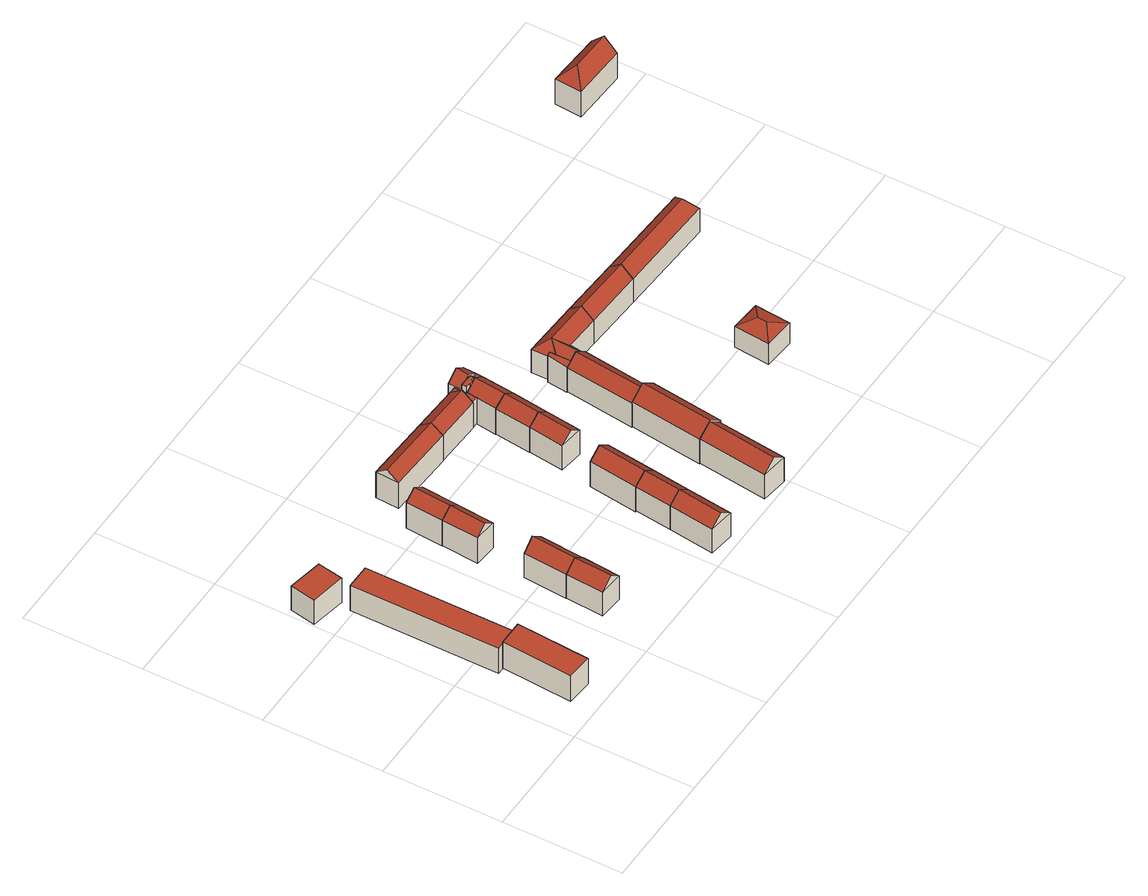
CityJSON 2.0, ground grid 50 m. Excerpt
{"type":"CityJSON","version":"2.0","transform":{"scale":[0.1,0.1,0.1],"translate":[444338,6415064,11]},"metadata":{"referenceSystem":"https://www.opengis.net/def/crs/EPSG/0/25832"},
"CityObjects":{
"building1":{"type":"Building","attributes":{"name":"Saling","function":"31001_1010","yearOfConstruction":1957,"roofType":"1000","measuredHeight":12.98,"storeysAboveGround":4},"geometry":[{"type":"Solid","lod":"2","boundaries":[[[[0,1,2,3]],[[4,5,1,0]],[[6,7,5,4]],[[3,2,7,6]],[[4,0,3,6]],[[1,5,7,2]]]],"semantics":{"surfaces":[{"type":"WallSurface"},{"type":"RoofSurface","Flaechenneigung":"90","Flaechenrichtung":"0","Flaechengroesse":"322.295426498739"},{"type":"GroundSurface"}],"values":[[0,0,0,0,1,2]]}}]},
"building2":{"type":"Building","attributes":{"name":"Saling","function":"31001_1010","yearOfConstruction":1957,"roofType":"1000","measuredHeight":12.6,"storeysAboveGround":4},"geometry":[{"type":"Solid","lod":"2","boundaries":[[[[8,9,10,11]],[[12,13,9,8]],[[14,15,13,12]],[[11,10,15,14]],[[12,8,11,14]],[[9,13,15,10]]]],"semantics":{"surfaces":[{"type":"WallSurface"},{"type":"RoofSurface","Flaechenneigung":"90","Flaechenrichtung":"0","Flaechengroesse":"646.81801200865"},{"type":"GroundSurface"}],"values":[[0,0,0,0,1,2]]}}]},
"building3":{"type":"Building","attributes":{"name":"Sievekingsallee","function":"31001_1010","yearOfConstruction":1957,"roofType":"1000","measuredHeight":12.27,"storeysAboveGround":4},"geometry":[{"type":"Solid","lod":"2","boundaries":[[[[16,17,18,19]],[[20,21,17,16]],[[22,23,21,20]],[[19,18,23,22]],[[20,16,19,22]],[[17,21,23,18]]]],"semantics":{"surfaces":[{"type":"WallSurface"},{"type":"RoofSurface","Flaechenneigung":"90","Flaechenrichtung":"0","Flaechengroesse":"164.881078001028"},{"type":"GroundSurface"}],"values":[[0,0,0,0,1,2]]}}]},
"building4":{"type":"Building","attributes":{"name":"Saling","function":"31001_1010","yearOfConstruction":1978,"roofType":"3100","measuredHeight":16.3,"storeysAboveGround":4},"geometry":[{"type":"Solid","lod":"2","boundaries":[[[[24,25,26,27]],[[28,29,25,24]],[[30,31,29,28]],[[27,26,31,30]],[[24,32,28]],[[30,33,27]],[[27,33,32,24]],[[28,32,33,30]],[[25,29,31,26]]]],"semantics":{"surfaces":[{"type":"WallSurface"},{"type":"RoofSurface","Flaechenneigung":"49.6565170938041","Flaechenrichtung":"94.4942833367131","Flaechengroesse":"108.002213093602"},{"type":"RoofSurface","Flaechenneigung":"49.6554458917428","Flaechenrichtung":"274.185987016525","Flaechengroesse":"108.003320143643"},{"type":"GroundSurface"}],"values":[[0,0,0,0,0,0,1,2,3]]}}]},
"building5":{"type":"Building","attributes":{"name":"Saling","function":"31001_1010","yearOfConstruction":1994,"roofType":"3100","measuredHeight":16.58,"storeysAboveGround":4},"geometry":[{"type":"Solid","lod":"2","boundaries":[[[[34,35,36,37]],[[38,39,35,34]],[[40,41,39,38]],[[37,36,41,40]],[[34,42,38]],[[40,33,37]],[[37,33,42,34]],[[38,42,33,40]],[[35,39,41,36]]]],"semantics":{"surfaces":[{"type":"WallSurface"},{"type":"RoofSurface","Flaechenneigung":"49.2901648306681","Flaechenrichtung":"274.18980639503","Flaechengroesse":"127.957667747034"},{"type":"RoofSurface","Flaechenneigung":"49.2901606285414","Flaechenrichtung":"94.4993783004912","Flaechengroesse":"128.406912823197"},{"type":"GroundSurface"}],"values":[[0,0,0,0,0,0,1,2,3]]}}]},
"building6":{"type":"Building","attributes":{"name":"Saling","function":"31001_1010","yearOfConstruction":1978,"roofType":"3100","measuredHeight":16.32,"storeysAboveGround":4},"geometry":[{"type":"Solid","lod":"2","boundaries":[[[[43,44,45,46]],[[47,48,44,43]],[[49,50,48,47]],[[46,45,50,49]],[[43,51,47]],[[49,52,46]],[[46,52,51,43]],[[47,51,52,49]],[[44,48,50,45]]]],"semantics":{"surfaces":[{"type":"WallSurface"},{"type":"RoofSurface","Flaechenneigung":"53.4220950874792","Flaechenrichtung":"274.527224844987","Flaechengroesse":"93.1942657106724"},{"type":"RoofSurface","Flaechenneigung":"53.4220950948495","Flaechenrichtung":"94.527224845243","Flaechengroesse":"93.1942657087378"},{"type":"GroundSurface"}],"values":[[0,0,0,0,0,0,1,2,3]]}}]},
"building7":{"type":"Building","attributes":{"name":"Saling","function":"31001_1010","yearOfConstruction":1957,"roofType":"3100","measuredHeight":16.58,"storeysAboveGround":4},"geometry":[{"type":"Solid","lod":"2","boundaries":[[[[47,53,54,55]],[[43,56,53,47]],[[57,58,56,43]],[[55,54,58,57]],[[47,51,43]],[[57,59,55]],[[55,59,51,47]],[[43,51,59,57]],[[53,56,58,54]]]],"semantics":{"surfaces":[{"type":"WallSurface"},{"type":"RoofSurface","Flaechenneigung":"53.4094845970474","Flaechenrichtung":"94.5273518390461","Flaechengroesse":"94.3454330787803"},{"type":"RoofSurface","Flaechenneigung":"53.4095729770566","Flaechenrichtung":"274.527351839992","Flaechengroesse":"94.3454330749965"},{"type":"GroundSurface"}],"values":[[0,0,0,0,0,0,1,2,3]]}}]},
"building8":{"type":"Building","attributes":{"name":"Wolfshagen","function":"31001_1010","yearOfConstruction":1957,"roofType":"3100","measuredHeight":16.22,"storeysAboveGround":4},"geometry":[{"type":"Solid","lod":"2","boundaries":[[[[60,61,62,63]],[[64,65,61,60]],[[66,67,65,64]],[[63,62,67,66]],[[60,68,64]],[[66,69,63]],[[63,69,68,60]],[[64,68,69,66]],[[61,65,67,62]]]],"semantics":{"surfaces":[{"type":"WallSurface"},{"type":"RoofSurface","Flaechenneigung":"51.2803716904245","Flaechenrichtung":"277.180779723558","Flaechengroesse":"129.677704665972"},{"type":"RoofSurface","Flaechenneigung":"51.2802803933556","Flaechenrichtung":"97.1800124258863","Flaechengroesse":"129.745405800096"},{"type":"GroundSurface"}],"values":[[0,0,0,0,0,0,1,2,3]]}}]},
"building9":{"type":"Building","attributes":{"name":"Sievekingsallee","function":"31001_1010","yearOfConstruction":1957,"roofType":"3100","measuredHeight":16.57,"storeysAboveGround":4},"geometry":[{"type":"Solid","lod":"2","boundaries":[[[[70,71,72,73]],[[74,75,71,70]],[[76,77,75,74]],[[73,72,77,76]],[[70,78,74]],[[76,79,73]],[[73,79,78,70]],[[74,78,79,76]],[[71,75,77,72]]]],"semantics":{"surfaces":[{"type":"WallSurface"},{"type":"RoofSurface","Flaechenneigung":"53.8437083852105","Flaechenrichtung":"2.56278153862022","Flaechengroesse":"174.925698395445"},{"type":"RoofSurface","Flaechenneigung":"53.8436919760523","Flaechenrichtung":"182.561587562623","Flaechengroesse":"175.281713006047"},{"type":"GroundSurface"}],"values":[[0,0,0,0,0,0,1,2,3]]}}]},
"building10":{"type":"Building","attributes":{"name":"Wolfshagen","function":"31001_1010","yearOfConstruction":1957,"roofType":"3100","measuredHeight":16.27,"storeysAboveGround":4},"geometry":[{"type":"Solid","lod":"2","boundaries":[[[[80,81,61,60]],[[82,83,81,80]],[[64,65,83,82]],[[60,61,65,64]],[[80,84,82]],[[64,68,60]],[[60,68,84,80]],[[82,84,68,64]],[[81,83,65,61]]]],"semantics":{"surfaces":[{"type":"WallSurface"},{"type":"RoofSurface","Flaechenneigung":"51.4071643902843","Flaechenrichtung":"277.183144437233","Flaechengroesse":"104.444824851987"},{"type":"RoofSurface","Flaechenneigung":"51.4072345814623","Flaechenrichtung":"97.1842211177721","Flaechengroesse":"104.160316900391"},{"type":"GroundSurface"}],"values":[[0,0,0,0,0,0,1,2,3]]}}]},
"building11":{"type":"Building","attributes":{"name":"Wolfshagen","function":"31001_1010","yearOfConstruction":1957,"roofType":"3100","measuredHeight":16.96,"storeysAboveGround":4},"geometry":[{"type":"Solid","lod":"2","boundaries":[[[[85,86,87,80]],[[88,89,86,85]],[[82,90,89,88]],[[80,87,90,82]],[[85,91,88]],[[82,84,80]],[[80,84,91,85]],[[88,91,84,82]],[[86,89,90,87]]]],"semantics":{"surfaces":[{"type":"WallSurface"},{"type":"RoofSurface","Flaechenneigung":"51.2133741750584","Flaechenrichtung":"277.183782989908","Flaechengroesse":"139.681493367766"},{"type":"RoofSurface","Flaechenneigung":"51.2133461849161","Flaechenrichtung":"97.1824939642109","Flaechengroesse":"139.895235085034"},{"type":"GroundSurface"}],"values":[[0,0,0,0,0,0,1,2,3]]}}]},
"building12":{"type":"Building","attributes":{"name":"Wolfshagen","function":"31001_1010","yearOfConstruction":1957,"roofType":"3100","measuredHeight":16.24,"storeysAboveGround":4},"geometry":[{"type":"Solid","lod":"2","boundaries":[[[[92,93,94,95]],[[96,97,93,92]],[[98,99,97,96]],[[95,94,99,98]],[[92,100,96]],[[98,101,95]],[[95,101,100,92]],[[96,100,101,98]],[[93,97,99,94]]]],"semantics":{"surfaces":[{"type":"WallSurface"},{"type":"RoofSurface","Flaechenneigung":"52.9349854168434","Flaechenrichtung":"277.286983963565","Flaechengroesse":"94.5830578889252"},{"type":"RoofSurface","Flaechenneigung":"52.9351304595754","Flaechenrichtung":"97.2530219440706","Flaechengroesse":"94.7227690640424"},{"type":"GroundSurface"}],"values":[[0,0,0,0,0,0,1,2,3]]}}]},
"building13":{"type":"Building","attributes":{"name":"Sievekingsallee","function":"31001_1010"},"children":["building13-1","building13-2","building13-3","building13-4"]},
"building13-1":{"type":"BuildingPart","attributes":{"roofType":"3100","measuredHeight":16.39,"storeysAboveGround":4},"parents":["building13"],"geometry":[{"type":"Solid","lod":"2","boundaries":[[[[102,103,104,70]],[[105,106,103,102]],[[74,107,106,105]],[[70,104,107,74]],[[102,108,105]],[[74,78,70]],[[70,78,108,102]],[[105,108,78,74]],[[103,106,107,104]]]],"semantics":{"surfaces":[{"type":"WallSurface"},{"type":"RoofSurface","Flaechenneigung":"53.5768313541766","Flaechenrichtung":"2.56452696169007","Flaechengroesse":"122.091847697999"},{"type":"RoofSurface","Flaechenneigung":"53.5768250054819","Flaechenrichtung":"182.564138503885","Flaechengroesse":"121.694410712167"},{"type":"GroundSurface"}],"values":[[0,0,0,0,0,0,1,2,3]]}}]},
"building13-2":{"type":"BuildingPart","attributes":{"roofType":"1000","measuredHeight":12.73,"storeysAboveGround":4},"parents":["building13"],"geometry":[{"type":"Solid","lod":"2","boundaries":[[[[102,103,109,110]],[[111,112,103,102]],[[113,114,112,111]],[[110,109,114,113]],[[111,102,110,113]],[[103,112,114,109]]]],"semantics":{"surfaces":[{"type":"WallSurface"},{"type":"RoofSurface","Flaechenneigung":"90","Flaechenrichtung":"0","Flaechengroesse":"13.7422312380058"},{"type":"GroundSurface"}],"values":[[0,0,0,0,1,2]]}}]},
"building13-3":{"type":"BuildingPart","attributes":{"roofType":"3100","measuredHeight":17.17,"storeysAboveGround":4},"parents":["building13"],"geometry":[{"type":"Solid","lod":"2","boundaries":[[[[115,116,117,118]],[[119,120,116,115]],[[121,122,120,119]],[[118,117,122,121]],[[115,123,119]],[[121,124,118]],[[118,124,123,115]],[[119,123,124,121]],[[116,120,122,117]]]],"semantics":{"surfaces":[{"type":"WallSurface"},{"type":"RoofSurface","Flaechenneigung":"52.5703156462643","Flaechenrichtung":"93.0145908514188","Flaechengroesse":"33.6649039400448"},{"type":"RoofSurface","Flaechenneigung":"52.5701291457598","Flaechenrichtung":"272.920761780162","Flaechengroesse":"33.5947460446098"},{"type":"GroundSurface"}],"values":[[0,0,0,0,0,0,1,2,3]]}}]},
"building13-4":{"type":"BuildingPart","attributes":{"roofType":"1000","measuredHeight":15.95,"storeysAboveGround":4},"parents":["building13"],"geometry":[{"type":"Solid","lod":"2","boundaries":[[[[125,126,127,128]],[[129,130,126,125]],[[131,114,130,129]],[[132,120,114,131]],[[133,134,120,132]],[[135,136,134,133]],[[137,138,136,135]],[[128,127,138,137]],[[135,133,132,131,129,125,128,137]],[[126,130,114,120,134,136,138,127]]]],"semantics":{"surfaces":[{"type":"WallSurface"},{"type":"RoofSurface","Flaechenneigung":"90","Flaechenrichtung":"0","Flaechengroesse":"12.2073521416568"},{"type":"GroundSurface"}],"values":[[0,0,0,0,0,0,0,0,1,2]]}}]},
"building14":{"type":"Building","attributes":{"name":"Wolfshagen","function":"31001_1010","yearOfConstruction":1978,"roofType":"3100","measuredHeight":16.48,"storeysAboveGround":4},"geometry":[{"type":"Solid","lod":"2","boundaries":[[[[139,140,141,92]],[[142,143,140,139]],[[96,144,143,142]],[[92,141,144,96]],[[139,145,142]],[[96,100,92]],[[92,100,145,139]],[[142,145,100,96]],[[140,143,144,141]]]],"semantics":{"surfaces":[{"type":"WallSurface"},{"type":"RoofSurface","Flaechenneigung":"53.1101579816984","Flaechenrichtung":"277.287506098417","Flaechengroesse":"96.5045577503496"},{"type":"RoofSurface","Flaechenneigung":"53.1102806289866","Flaechenrichtung":"97.2494639298704","Flaechengroesse":"96.4838427833714"},{"type":"GroundSurface"}],"values":[[0,0,0,0,0,0,1,2,3]]}}]},
"building15":{"type":"Building","attributes":{"name":"Wolfshagen","function":"31001_1010","yearOfConstruction":1957,"roofType":"3100","measuredHeight":16.63,"storeysAboveGround":4},"geometry":[{"type":"Solid","lod":"2","boundaries":[[[[146,147,148,149]],[[150,151,147,146]],[[152,153,151,150]],[[149,148,153,152]],[[146,154,150]],[[152,155,149]],[[149,155,154,146]],[[150,154,155,152]],[[147,151,153,148]]]],"semantics":{"surfaces":[{"type":"WallSurface"},{"type":"RoofSurface","Flaechenneigung":"51.488062809701","Flaechenrichtung":"276.939729727811","Flaechengroesse":"209.371815297383"},{"type":"RoofSurface","Flaechenneigung":"51.4880251535192","Flaechenrichtung":"97.0223065995296","Flaechengroesse":"209.369581343482"},{"type":"GroundSurface"}],"values":[[0,0,0,0,0,0,1,2,3]]}}]},
"building16":{"type":"Building","attributes":{"name":"Wolfshagen","function":"31001_1010"},"children":["building16-1","building16-2","building16-3"]},
"building16-1":{"type":"BuildingPart","attributes":{"roofType":"3100","measuredHeight":16.82,"storeysAboveGround":4},"parents":["building16"],"geometry":[{"type":"Solid","lod":"2","boundaries":[[[[156,157,158,159]],[[160,161,157,156]],[[162,163,161,160]],[[159,158,163,162]],[[156,164,160]],[[162,165,159]],[[159,165,164,156]],[[160,164,165,162]],[[157,161,163,158]]]],"semantics":{"surfaces":[{"type":"WallSurface"},{"type":"RoofSurface","Flaechenneigung":"53.7763841707848","Flaechenrichtung":"95.6934878970022","Flaechengroesse":"83.0700909843001"},{"type":"RoofSurface","Flaechenneigung":"53.7647888633551","Flaechenrichtung":"276.74468501731","Flaechengroesse":"80.7637943434167"},{"type":"GroundSurface"}],"values":[[0,0,0,0,0,0,1,2,3]]}}]},
"building16-2":{"type":"BuildingPart","attributes":{"roofType":"1000","measuredHeight":13.22,"storeysAboveGround":4},"parents":["building16"],"geometry":[{"type":"Solid","lod":"2","boundaries":[[[[166,167,158,159]],[[168,169,167,166]],[[170,171,169,168]],[[172,173,171,170]],[[115,174,173,172]],[[159,158,174,115]],[[172,170,168,166,159,115]],[[167,169,171,173,174,158]]]],"semantics":{"surfaces":[{"type":"WallSurface"},{"type":"RoofSurface","Flaechenneigung":"90","Flaechenrichtung":"0","Flaechengroesse":"11.4708254958599"},{"type":"GroundSurface"}],"values":[[0,0,0,0,0,0,1,2]]}}]},
"building16-3":{"type":"BuildingPart","attributes":{"roofType":"1000","measuredHeight":13.22,"storeysAboveGround":4},"parents":["building16"],"geometry":[{"type":"Solid","lod":"2","boundaries":[[[[175,176,177,178]],[[179,180,176,175]],[[181,182,180,179]],[[183,184,182,181]],[[162,163,184,183]],[[178,177,163,162]],[[183,181,179,175,178,162]],[[176,180,182,184,163,177]]]],"semantics":{"surfaces":[{"type":"WallSurface"},{"type":"RoofSurface","Flaechenneigung":"90","Flaechenrichtung":"0","Flaechengroesse":"11.4096443595792"},{"type":"GroundSurface"}],"values":[[0,0,0,0,0,0,1,2]]}}]},
"building17":{"type":"Building","attributes":{"name":"Wolfshagen","function":"31001_1010","yearOfConstruction":1957,"roofType":"3100","measuredHeight":17.23,"storeysAboveGround":4},"geometry":[{"type":"Solid","lod":"2","boundaries":[[[[185,186,187,188]],[[189,190,186,185]],[[191,192,190,189]],[[188,187,192,191]],[[185,193,189]],[[191,194,188]],[[188,194,193,185]],[[189,193,194,191]],[[186,190,192,187]]]],"semantics":{"surfaces":[{"type":"WallSurface"},{"type":"RoofSurface","Flaechenneigung":"51.8894732111981","Flaechenrichtung":"96.8813174790232","Flaechengroesse":"238.154026876364"},{"type":"RoofSurface","Flaechenneigung":"51.8895252031084","Flaechenrichtung":"276.892037347799","Flaechengroesse":"238.140013503161"},{"type":"GroundSurface"}],"values":[[0,0,0,0,0,0,1,2,3]]}}]},
"building18":{"type":"Building","attributes":{"name":"Wolfshagen","function":"31001_1010","yearOfConstruction":1957,"roofType":"3100","measuredHeight":16.32,"storeysAboveGround":4},"geometry":[{"type":"Solid","lod":"2","boundaries":[[[[195,196,197,198]],[[199,200,196,195]],[[201,202,200,199]],[[198,197,202,201]],[[195,203,199]],[[201,204,198]],[[198,204,203,195]],[[199,203,204,201]],[[196,200,202,197]]]],"semantics":{"surfaces":[{"type":"WallSurface"},{"type":"RoofSurface","Flaechenneigung":"51.1906885710774","Flaechenrichtung":"276.942043507186","Flaechengroesse":"196.289724983015"},{"type":"RoofSurface","Flaechenneigung":"51.1907011837436","Flaechenrichtung":"97.0229165144915","Flaechengroesse":"196.280156033064"},{"type":"GroundSurface"}],"values":[[0,0,0,0,0,0,1,2,3]]}}]},
"building19":{"type":"Building","attributes":{"name":"Wolfshagen","function":"31001_1010"},"children":["building19-1","building19-2","building19-3"]},
"building19-1":{"type":"BuildingPart","attributes":{"roofType":"5000","measuredHeight":16.03,"storeysAboveGround":4},"parents":["building19"],"geometry":[{"type":"Solid","lod":"2","boundaries":[[[[205,206,207,208]],[[209,210,206,205]],[[211,212,210,209]],[[208,207,212,211]],[[205,213,209]],[[211,214,208]],[[208,214,213,205]],[[209,213,214,211]],[[206,210,212,207]]]],"semantics":{"surfaces":[{"type":"WallSurface"},{"type":"RoofSurface","Flaechenneigung":"47.9406737707435","Flaechenrichtung":"268.620384388884","Flaechengroesse":"34.6768222112889"},{"type":"RoofSurface","Flaechenneigung":"50.5306208144148","Flaechenrichtung":"182.834311582651","Flaechengroesse":"148.197738106356"},{"type":"RoofSurface","Flaechenneigung":"50.5303105207183","Flaechenrichtung":"2.86603820362438","Flaechengroesse":"152.251657866331"},{"type":"GroundSurface"}],"values":[[0,0,0,0,1,0,2,3,4]]}}]},
"building19-2":{"type":"BuildingPart","attributes":{"roofType":"5000","measuredHeight":16.03,"storeysAboveGround":4},"parents":["building19"],"geometry":[{"type":"Solid","lod":"2","boundaries":[[[[205,206,215,216]],[[217,218,206,205]],[[219,220,218,217]],[[216,215,220,219]],[[205,213,217]],[[219,221,216]],[[216,221,213,205]],[[217,213,221,219]],[[206,218,220,215]]]],"semantics":{"surfaces":[{"type":"WallSurface"},{"type":"RoofSurface","Flaechenneigung":"-50.5541871791008","Flaechenrichtung":"2.82112281510426","Flaechengroesse":"30.5047644891261"},{"type":"RoofSurface","Flaechenneigung":"44.4276605490921","Flaechenrichtung":"271.546921495345","Flaechengroesse":"52.8749889708485"},{"type":"RoofSurface","Flaechenneigung":"44.4574157599885","Flaechenrichtung":"94.4937092441701","Flaechengroesse":"54.7237233627869"},{"type":"GroundSurface"}],"values":[[0,0,0,0,1,0,2,3,4]]}}]},
"building19-3":{"type":"BuildingPart","attributes":{"roofType":"2100","measuredHeight":14.2,"storeysAboveGround":4},"parents":["building19"],"geometry":[{"type":"Solid","lod":"2","boundaries":[[[[222,223,215,224]],[[225,226,223,222]],[[227,228,226,225]],[[224,215,228,227]],[[225,222,224,227]],[[223,226,228,215]]]],"semantics":{"surfaces":[{"type":"WallSurface"},{"type":"RoofSurface","Flaechenneigung":"58.0381604103574","Flaechenrichtung":"268.620384379434","Flaechengroesse":"18.8708802029723"},{"type":"GroundSurface"}],"values":[[0,0,0,0,1,2]]}}]},
"building20":{"type":"Building","attributes":{"name":"StoeckhardtstraÃe","function":"31001_1010","yearOfConstruction":2009,"roofType":"3200","measuredHeight":13.03,"storeysAboveGround":2},"geometry":[{"type":"Solid","lod":"2","boundaries":[[[[229,230,231,232]],[[233,234,230,229]],[[235,236,234,233]],[[232,231,236,235]],[[229,237,233]],[[235,238,232]],[[232,238,237,229]],[[233,237,238,235]],[[230,234,236,231]]]],"semantics":{"surfaces":[{"type":"WallSurface"},{"type":"RoofSurface","Flaechenneigung":"64.2729021894927","Flaechenrichtung":"4.91869393424329","Flaechengroesse":"40.0526619220745"},{"type":"RoofSurface","Flaechenneigung":"64.2730501240039","Flaechenrichtung":"184.91429624438","Flaechengroesse":"40.0523973941848"},{"type":"RoofSurface","Flaechenneigung":"67.5725530889507","Flaechenrichtung":"274.918278716202","Flaechengroesse":"66.202481184684"},{"type":"RoofSurface","Flaechenneigung":"67.5727339392917","Flaechenrichtung":"94.9185392327981","Flaechengroesse":"66.1989833724006"},{"type":"GroundSurface"}],"values":[[0,0,0,0,1,2,3,4,5]]}}]},
"building21":{"type":"Building","attributes":{"name":"Sievekingsallee","function":"31001_1010","yearOfConstruction":1957,"roofType":"3100","measuredHeight":16.25,"storeysAboveGround":4},"geometry":[{"type":"Solid","lod":"2","boundaries":[[[[208,239,240,241]],[[211,242,239,208]],[[243,244,242,211]],[[241,240,244,243]],[[208,245,211]],[[243,246,241]],[[241,246,245,208]],[[211,245,246,243]],[[239,242,244,240]]]],"semantics":{"surfaces":[{"type":"WallSurface"},{"type":"RoofSurface","Flaechenneigung":"49.8319512104091","Flaechenrichtung":"182.834793783438","Flaechengroesse":"175.214463170009"},{"type":"RoofSurface","Flaechenneigung":"49.8324939061482","Flaechenrichtung":"2.85893140966196","Flaechengroesse":"175.334186238468"},{"type":"GroundSurface"}],"values":[[0,0,0,0,0,0,1,2,3]]}}]},
"building22":{"type":"Building","attributes":{"name":"Sievekingsallee","function":"31001_1010","yearOfConstruction":1957,"roofType":"5000","measuredHeight":16.45,"storeysAboveGround":4},"geometry":[{"type":"Solid","lod":"2","boundaries":[[[[247,248,249,250]],[[251,252,248,247]],[[253,254,252,251]],[[250,249,254,253]],[[247,255,251]],[[253,256,250]],[[250,256,255,247]],[[251,255,256,253]],[[248,252,254,249]]]],"semantics":{"surfaces":[{"type":"WallSurface"},{"type":"RoofSurface","Flaechenneigung":"35.8366531050367","Flaechenrichtung":"92.8523516226291","Flaechengroesse":"29.7433199398349"},{"type":"RoofSurface","Flaechenneigung":"49.036871387384","Flaechenrichtung":"2.86376086237474","Flaechengroesse":"286.403883665517"},{"type":"RoofSurface","Flaechenneigung":"49.0366163427965","Flaechenrichtung":"182.836295554381","Flaechengroesse":"287.90269310201"},{"type":"GroundSurface"}],"values":[[0,0,0,0,1,0,2,3,4]]}}]},
"building23":{"type":"Building","attributes":{"name":"Peterskampweg","function":"31001_1010","yearOfConstruction":1968,"roofType":"5000","measuredHeight":18.33,"storeysAboveGround":4},"geometry":[{"type":"Solid","lod":"2","boundaries":[[[[257,258,259,260]],[[261,262,258,257]],[[263,264,262,261]],[[260,259,264,263]],[[257,265,261]],[[263,266,260]],[[260,266,265,257]],[[261,265,266,263]],[[258,262,264,259]]]],"semantics":{"surfaces":[{"type":"WallSurface"},{"type":"RoofSurface","Flaechenneigung":"45.1469872440555","Flaechenrichtung":"273.487046915918","Flaechengroesse":"45.6067224267815"},{"type":"RoofSurface","Flaechenneigung":"44.6540768053212","Flaechenrichtung":"182.97791437947","Flaechengroesse":"163.194937858623"},{"type":"RoofSurface","Flaechenneigung":"44.6541377867281","Flaechenrichtung":"3.23897827540775","Flaechengroesse":"162.699723452229"},{"type":"GroundSurface"}],"values":[[0,0,0,0,1,0,2,3,4]]}}]}
},
"vertices":[
[157,393,152],[157,393,22],[137,96,22],[137,96,152],[264,393,152],[264,393,22],[243,88,152],[243,88,22],
[130,1012,143],[130,1012,17],[129,393,17],[129,393,143],[234,1012,143],[234,1012,17],[234,393,143],[234,393,17],
[25,1196,136],[25,1196,13],[5,1088,13],[5,1088,136],[172,1168,136],[172,1168,13],[152,1060,136],[152,1060,13],
[663,209,146],[663,209,27],[676,368,27],[676,368,146],[561,217,146],[561,217,27],[572,376,146],[572,376,27],[612,213,190],[624,372,190],
[585,560,145],[585,560,25],[572,376,25],[572,376,145],[691,553,145],[691,553,25],[676,368,145],[676,368,25],[638,557,190],
[578,897,146],[578,897,19],[566,742,19],[566,742,146],[674,889,146],[674,889,19],[661,734,146],[661,734,19],[626,893,182],[613,738,182],
[674,889,16],[686,1046,16],[686,1046,146],[578,897,16],[590,1054,146],[590,1054,16],[638,1050,182],
[1055,232,152],[1055,232,32],[1030,42,32],[1030,42,152],[1159,220,152],[1159,220,32],[1135,28,152],[1135,28,32],[1107,226,194],[1083,35,194],
[953,1215,142],[953,1215,13],[669,1228,13],[669,1228,142],[950,1116,142],[950,1116,13],[664,1129,142],[664,1129,13],[952,1166,179],[667,1179,179],
[1074,387,152],[1074,387,32],[1178,373,152],[1178,373,32],[1126,380,194],
[1100,592,152],[1100,592,25],[1074,387,25],[1204,579,152],[1204,579,25],[1178,373,25],[1152,585,194],
[1138,868,149],[1138,868,25],[1119,720,25],[1119,720,149],[1238,855,149],[1238,855,25],[1219,707,149],[1219,707,25],[1188,862,187],[1169,713,187],
[1152,1206,142],[1152,1206,15],[953,1215,15],[1147,1108,142],[1147,1108,15],[950,1116,15],[1150,1157,179],
[1150,1154,15],[1150,1154,142],[1178,1205,142],[1178,1205,15],[1175,1153,142],[1175,1153,15],
[1272,1170,150],[1272,1170,15],[1275,1226,15],[1275,1226,150],[1177,1175,150],[1177,1175,15],[1179,1231,150],[1179,1231,15],[1224,1173,187],[1227,1228,187],
[1196,1148,174],[1196,1148,15],[1215,1147,15],[1215,1147,174],[1196,1152,174],[1196,1152,15],[1175,1153,174],[1177,1175,174],[1233,1172,174],[1233,1172,15],[1232,1156,174],[1232,1156,15],[1216,1157,174],[1216,1157,15],
[1157,1020,149],[1157,1020,22],[1138,868,22],[1257,1007,149],[1257,1007,22],[1238,855,22],[1207,1013,187],
[1397,313,153],[1397,313,31],[1362,21,31],[1362,21,153],[1508,299,153],[1508,299,31],[1472,7,153],[1472,7,31],[1453,306,198],[1417,14,198],
[1257,1007,150],[1257,1007,18],[1270,1145,18],[1270,1145,150],[1157,1020,150],[1157,1020,18],[1174,1149,150],[1174,1149,18],[1207,1013,186],[1222,1147,186],
[1215,1147,150],[1215,1147,18],[1216,1157,150],[1216,1157,18],[1232,1156,150],[1232,1156,18],[1233,1172,150],[1233,1172,18],[1272,1170,18],
[1147,1108,150],[1147,1108,18],[1169,1107,18],[1169,1107,150],[1150,1154,150],[1150,1154,18],[1196,1152,150],[1196,1152,18],[1196,1148,150],[1196,1148,18],
[1518,298,152],[1518,298,27],[1555,603,27],[1555,603,152],[1397,313,152],[1397,313,27],[1434,618,152],[1434,618,27],[1458,305,200],[1495,611,200],
[1469,910,144],[1469,910,23],[1434,618,23],[1434,618,144],[1573,897,144],[1573,897,23],[1537,606,144],[1537,606,23],[1521,904,186],[1486,612,186],
[1492,966,135],[1492,966,18],[1729,954,18],[1729,954,135],[1490,1072,135],[1490,1072,18],[1738,1060,135],[1738,1060,18],[1540,1017,178],[1734,1007,178],
[1494,907,18],[1494,907,135],[1581,961,135],[1581,961,18],[1573,897,135],[1573,897,18],[1534,902,178],
[1469,910,145],[1469,910,18],[1494,907,160],[1480,997,153],[1480,997,18],[1492,997,160],[1492,997,18],
[1967,510,131],[1967,510,27],[1954,360,27],[1954,360,131],[2097,499,131],[2097,499,27],[2084,349,131],[2084,349,27],[2027,449,157],[2024,410,157],
[1729,954,17],[1982,942,17],[1982,942,135],[1738,1060,17],[1992,1047,135],[1992,1047,17],[1734,1007,179],[1987,994,179],
[2416,1026,134],[2416,1026,16],[1992,1047,16],[1992,1047,134],[2411,920,134],[2411,920,16],[1982,942,134],[1982,942,16],[2381,975,180],[1987,994,180],
[2697,1587,135],[2697,1587,8],[2930,1575,8],[2930,1575,135],[2704,1700,135],[2704,1700,8],[2935,1686,135],[2935,1686,8],[2757,1640,192],[2932,1631,192]
]}
